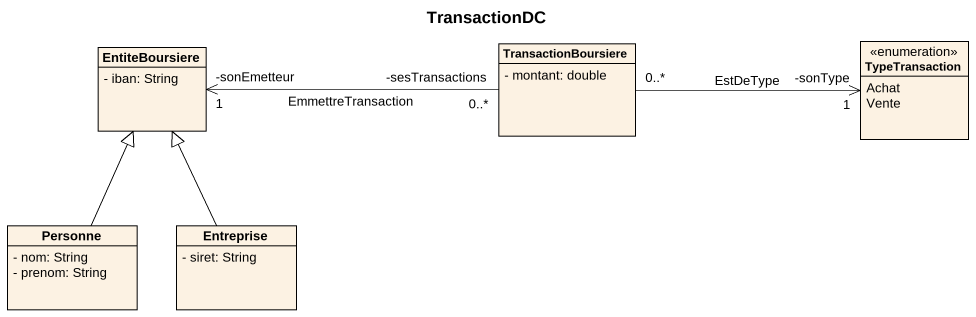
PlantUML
@startuml
title TransactionDC
hide circle
hide empty members
skinparam classAttributeIconSize 0
class EntiteBoursiere {
  - iban: String
}
class TransactionBoursiere {
  - montant: double
}
enum TypeTransaction {
  Achat
  Vente
}
class Personne {
  - nom: String
  - prenom: String
}
class Entreprise {
  - siret: String
}
EntiteBoursiere "-sonEmetteur\n1" <-right- "-sesTransactions\n0..*" TransactionBoursiere : EmmettreTransaction
TransactionBoursiere "0..*" -right-> "-sonType\n1" TypeTransaction : EstDeType
Personne -up-|> EntiteBoursiere
Entreprise -up-|> EntiteBoursiere
@enduml
